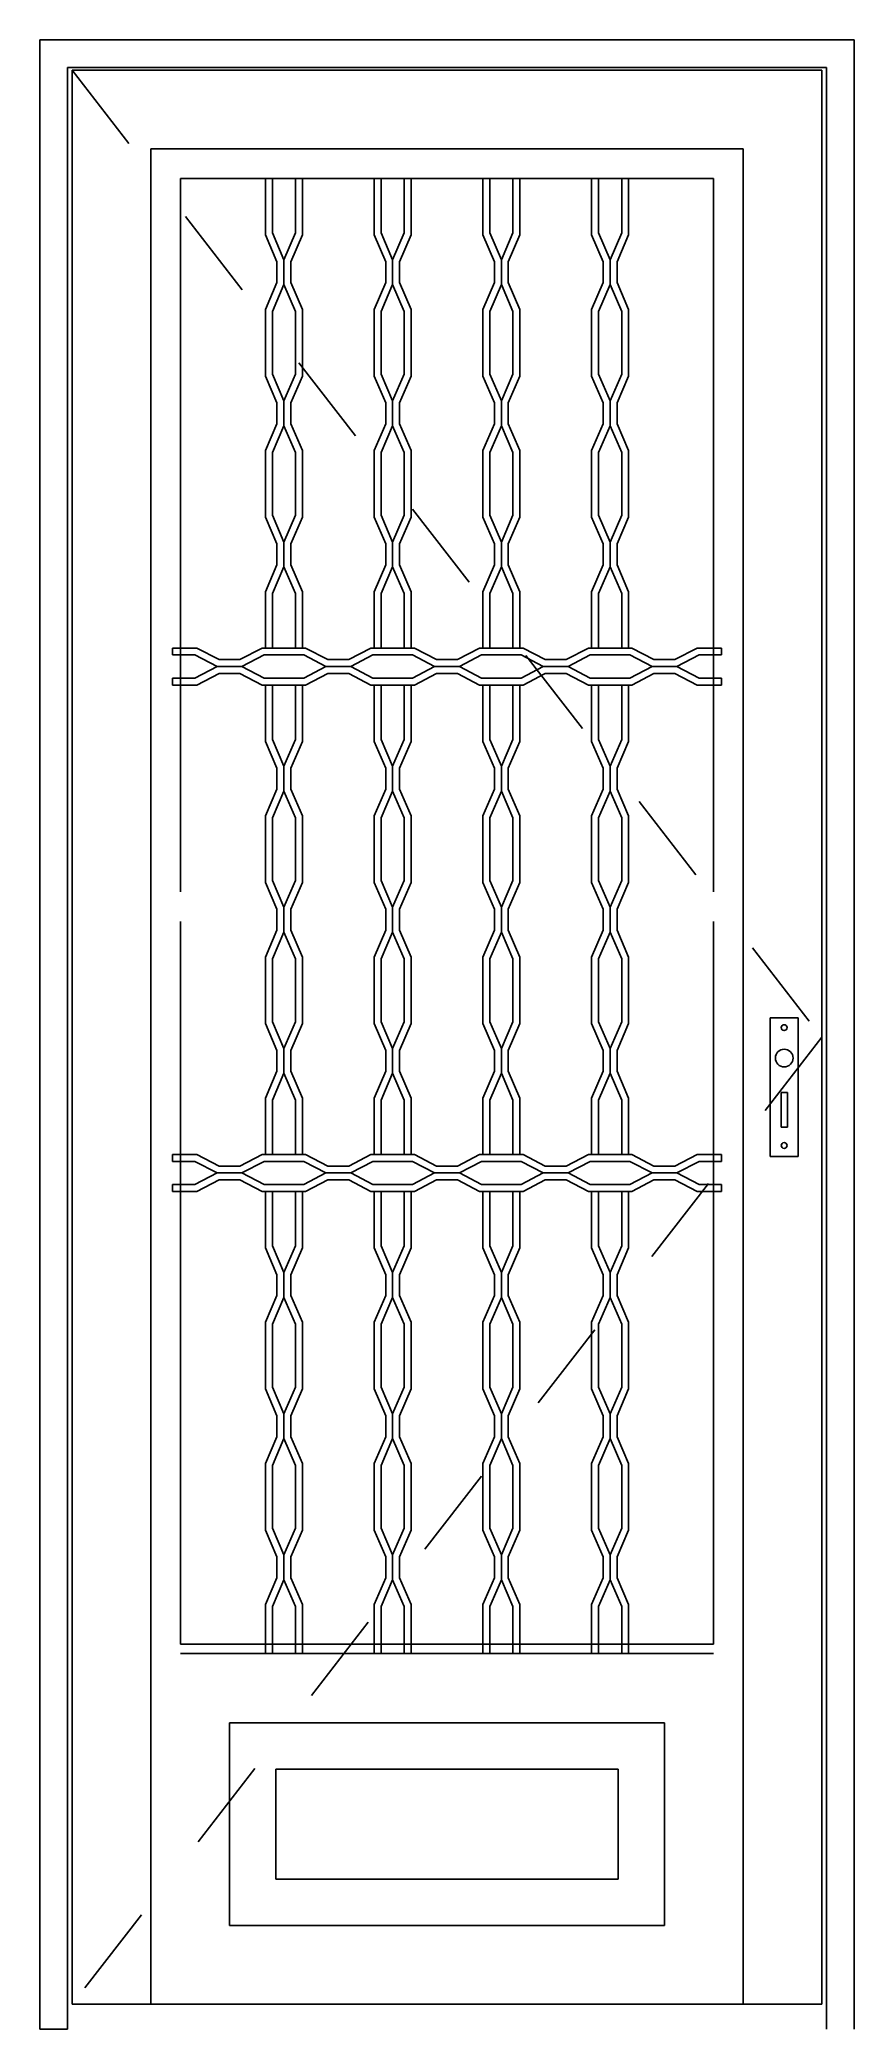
# Model space of a CAD drawing. Header units: millimetres. Extents: x 9.76 to 10.64, y 1324.99 to 1327.14.
import ezdxf

# ---------------------------------------------------------------- set-up
doc = ezdxf.new("R2010")
doc.units = ezdxf.units.MM
doc.header["$LTSCALE"] = 0.5
doc.linetypes.add('HIDDEN2', pattern=[0.1875, 0.125, -0.0625])
doc.layers.add('Gravia_Portas', color=1, linetype='Continuous')
doc.layers.add('Gravia_Portas_hidden2', color=1, linetype='HIDDEN2')

msp = doc.modelspace()

# ---------------------------------------------------------------- linework, layer by layer
at = {"layer": 'Gravia_Portas', "color": 2}
for p, q in [((9.7581, 1327.136), (10.6381, 1327.136)), ((9.7581, 1327.136), (9.7581, 1324.986)), ((10.6381, 1327.136), (10.6381, 1324.986))]:
    msp.add_line(p, q, dxfattribs=at)
at = {"layer": 'Gravia_Portas'}
for p, q in [((9.7881, 1327.106), (10.6081, 1327.106)), ((9.7881, 1327.106), (9.7881, 1324.986)), ((9.7931, 1327.103), (10.6031, 1327.103)), ((9.7931, 1327.103), (9.7931, 1325.013)), ((10.6031, 1327.103), (10.6031, 1325.013)), ((10.6081, 1327.106), (10.6081, 1324.986)), ((9.8781, 1327.018), (10.5181, 1327.018)), ((9.8781, 1327.018), (10.5181, 1327.018)), ((9.8781, 1327.018), (9.8781, 1325.098)), ((9.8781, 1327.018), (9.8781, 1325.013)), ((10.5181, 1327.018), (10.5181, 1325.098)), ((10.5181, 1327.018), (10.5181, 1325.013)), ((9.9101, 1326.986), (10.4861, 1326.986)), ((9.9101, 1326.986), (10.4861, 1326.986)), ((9.9101, 1326.986), (9.9101, 1326.215)), ((10.0019, 1326.925), (10.0019, 1326.986)), ((10.3944, 1326.986), (10.0019, 1326.986)), ((10.0094, 1326.9272), (10.0094, 1326.986)), ((10.0344, 1326.9272), (10.0344, 1326.986)), ((10.0419, 1326.925), (10.0419, 1326.986)), ((10.1194, 1326.925), (10.1194, 1326.986)), ((10.1269, 1326.9272), (10.1269, 1326.986)), ((10.1519, 1326.9272), (10.1519, 1326.986)), ((10.1594, 1326.925), (10.1594, 1326.986)), ((10.2369, 1326.925), (10.2369, 1326.986)), ((10.2444, 1326.9272), (10.2444, 1326.986)), ((10.2694, 1326.9272), (10.2694, 1326.986)), ((10.2769, 1326.925), (10.2769, 1326.986)), ((10.3544, 1326.925), (10.3544, 1326.986)), ((10.3619, 1326.9272), (10.3619, 1326.986)), ((10.3869, 1326.9272), (10.3869, 1326.986)), ((10.3944, 1326.925), (10.3944, 1326.986)), ((10.4861, 1326.986), (10.4861, 1326.215)), ((10.0019, 1326.925), (10.0144, 1326.8961)), ((10.0094, 1326.9272), (10.0219, 1326.8982)), ((10.0219, 1326.8982), (10.0344, 1326.9272)), ((10.0294, 1326.8961), (10.0419, 1326.925)), ((10.1194, 1326.925), (10.1319, 1326.8961)), ((10.1269, 1326.9272), (10.1394, 1326.8982)), ((10.1394, 1326.8982), (10.1519, 1326.9272)), ((10.1469, 1326.8961), (10.1594, 1326.925)), ((10.2369, 1326.925), (10.2494, 1326.8961)), ((10.2444, 1326.9272), (10.2569, 1326.8982)), ((10.2569, 1326.8982), (10.2694, 1326.9272)), ((10.2644, 1326.8961), (10.2769, 1326.925)), ((10.3544, 1326.925), (10.3669, 1326.8961)), ((10.3619, 1326.9272), (10.3744, 1326.8982)), ((10.3744, 1326.8982), (10.3869, 1326.9272)), ((10.3819, 1326.8961), (10.3944, 1326.925)), ((10.0144, 1326.8961), (10.0144, 1326.8735)), ((10.0219, 1326.8982), (10.0219, 1326.8714)), ((10.0294, 1326.8961), (10.0294, 1326.8735)), ((10.1319, 1326.8961), (10.1319, 1326.8735)), ((10.1394, 1326.8982), (10.1394, 1326.8714)), ((10.1469, 1326.8961), (10.1469, 1326.8735)), ((10.2494, 1326.8961), (10.2494, 1326.8735)), ((10.2569, 1326.8982), (10.2569, 1326.8714)), ((10.2644, 1326.8961), (10.2644, 1326.8735)), ((10.3669, 1326.8961), (10.3669, 1326.8735)), ((10.3744, 1326.8982), (10.3744, 1326.8714)), ((10.3819, 1326.8961), (10.3819, 1326.8735)), ((10.0019, 1326.8445), (10.0144, 1326.8735)), ((10.0419, 1326.8445), (10.0294, 1326.8735)), ((10.1194, 1326.8445), (10.1319, 1326.8735)), ((10.1594, 1326.8445), (10.1469, 1326.8735)), ((10.2369, 1326.8445), (10.2494, 1326.8735)), ((10.2769, 1326.8445), (10.2644, 1326.8735)), ((10.3544, 1326.8445), (10.3669, 1326.8735)), ((10.3944, 1326.8445), (10.3819, 1326.8735)), ((10.0094, 1326.8424), (10.0219, 1326.8714)), ((10.0344, 1326.8424), (10.0219, 1326.8714)), ((10.1269, 1326.8424), (10.1394, 1326.8714)), ((10.1519, 1326.8424), (10.1394, 1326.8714)), ((10.2444, 1326.8424), (10.2569, 1326.8714)), ((10.2694, 1326.8424), (10.2569, 1326.8714)), ((10.3619, 1326.8424), (10.3744, 1326.8714)), ((10.3869, 1326.8424), (10.3744, 1326.8714)), ((10.0019, 1326.7725), (10.0019, 1326.8445)), ((10.0094, 1326.7747), (10.0094, 1326.8424)), ((10.0344, 1326.7747), (10.0344, 1326.8424)), ((10.0419, 1326.7725), (10.0419, 1326.8445)), ((10.1194, 1326.7725), (10.1194, 1326.8445)), ((10.1269, 1326.7747), (10.1269, 1326.8424)), ((10.1519, 1326.7747), (10.1519, 1326.8424)), ((10.1594, 1326.7725), (10.1594, 1326.8445)), ((10.2369, 1326.7725), (10.2369, 1326.8445)), ((10.2444, 1326.7747), (10.2444, 1326.8424)), ((10.2694, 1326.7747), (10.2694, 1326.8424)), ((10.2769, 1326.7725), (10.2769, 1326.8445)), ((10.3544, 1326.7725), (10.3544, 1326.8445)), ((10.3619, 1326.7747), (10.3619, 1326.8424)), ((10.3869, 1326.7747), (10.3869, 1326.8424)), ((10.3944, 1326.7725), (10.3944, 1326.8445)), ((10.0019, 1326.7725), (10.0144, 1326.7436)), ((10.0094, 1326.7747), (10.0219, 1326.7457)), ((10.0219, 1326.7457), (10.0344, 1326.7747)), ((10.0294, 1326.7436), (10.0419, 1326.7725)), ((10.1194, 1326.7725), (10.1319, 1326.7436)), ((10.1269, 1326.7747), (10.1394, 1326.7457)), ((10.1394, 1326.7457), (10.1519, 1326.7747)), ((10.1469, 1326.7436), (10.1594, 1326.7725)), ((10.2369, 1326.7725), (10.2494, 1326.7436)), ((10.2444, 1326.7747), (10.2569, 1326.7457)), ((10.2569, 1326.7457), (10.2694, 1326.7747)), ((10.2644, 1326.7436), (10.2769, 1326.7725)), ((10.3544, 1326.7725), (10.3669, 1326.7436)), ((10.3619, 1326.7747), (10.3744, 1326.7457)), ((10.3744, 1326.7457), (10.3869, 1326.7747)), ((10.3819, 1326.7436), (10.3944, 1326.7725)), ((10.0144, 1326.7436), (10.0144, 1326.721)), ((10.0219, 1326.7457), (10.0219, 1326.7189)), ((10.0294, 1326.7436), (10.0294, 1326.721)), ((10.1319, 1326.7436), (10.1319, 1326.721)), ((10.1394, 1326.7457), (10.1394, 1326.7189)), ((10.1469, 1326.7436), (10.1469, 1326.721)), ((10.2494, 1326.7436), (10.2494, 1326.721)), ((10.2569, 1326.7457), (10.2569, 1326.7189)), ((10.2644, 1326.7436), (10.2644, 1326.721)), ((10.3669, 1326.7436), (10.3669, 1326.721)), ((10.3744, 1326.7457), (10.3744, 1326.7189)), ((10.3819, 1326.7436), (10.3819, 1326.721)), ((10.0019, 1326.692), (10.0144, 1326.721)), ((10.0094, 1326.6899), (10.0219, 1326.7189)), ((10.0344, 1326.6899), (10.0219, 1326.7189)), ((10.0419, 1326.692), (10.0294, 1326.721)), ((10.1194, 1326.692), (10.1319, 1326.721)), ((10.1269, 1326.6899), (10.1394, 1326.7189)), ((10.1519, 1326.6899), (10.1394, 1326.7189)), ((10.1594, 1326.692), (10.1469, 1326.721)), ((10.2369, 1326.692), (10.2494, 1326.721)), ((10.2444, 1326.6899), (10.2569, 1326.7189)), ((10.2694, 1326.6899), (10.2569, 1326.7189)), ((10.2769, 1326.692), (10.2644, 1326.721)), ((10.3544, 1326.692), (10.3669, 1326.721)), ((10.3619, 1326.6899), (10.3744, 1326.7189)), ((10.3869, 1326.6899), (10.3744, 1326.7189)), ((10.3944, 1326.692), (10.3819, 1326.721)), ((10.0019, 1326.62), (10.0019, 1326.692)), ((10.0094, 1326.6222), (10.0094, 1326.6899)), ((10.0344, 1326.6222), (10.0344, 1326.6899)), ((10.0419, 1326.62), (10.0419, 1326.692)), ((10.1194, 1326.62), (10.1194, 1326.692)), ((10.1269, 1326.6222), (10.1269, 1326.6899)), ((10.1519, 1326.6222), (10.1519, 1326.6899)), ((10.1594, 1326.62), (10.1594, 1326.692)), ((10.2369, 1326.62), (10.2369, 1326.692)), ((10.2444, 1326.6222), (10.2444, 1326.6899)), ((10.2694, 1326.6222), (10.2694, 1326.6899)), ((10.2769, 1326.62), (10.2769, 1326.692)), ((10.3544, 1326.62), (10.3544, 1326.692)), ((10.3619, 1326.6222), (10.3619, 1326.6899)), ((10.3869, 1326.6222), (10.3869, 1326.6899)), ((10.3944, 1326.62), (10.3944, 1326.692)), ((10.0019, 1326.62), (10.0144, 1326.5911)), ((10.0094, 1326.6222), (10.0219, 1326.5932)), ((10.0219, 1326.5932), (10.0344, 1326.6222)), ((10.0294, 1326.5911), (10.0419, 1326.62)), ((10.1194, 1326.62), (10.1319, 1326.5911)), ((10.1269, 1326.6222), (10.1394, 1326.5932)), ((10.1394, 1326.5932), (10.1519, 1326.6222)), ((10.1469, 1326.5911), (10.1594, 1326.62)), ((10.2369, 1326.62), (10.2494, 1326.5911)), ((10.2444, 1326.6222), (10.2569, 1326.5932)), ((10.2569, 1326.5932), (10.2694, 1326.6222)), ((10.2644, 1326.5911), (10.2769, 1326.62)), ((10.3544, 1326.62), (10.3669, 1326.5911)), ((10.3619, 1326.6222), (10.3744, 1326.5932)), ((10.3744, 1326.5932), (10.3869, 1326.6222)), ((10.3819, 1326.5911), (10.3944, 1326.62)), ((10.0219, 1326.5664), (10.0219, 1326.5932)), ((10.1394, 1326.5664), (10.1394, 1326.5932)), ((10.2569, 1326.5664), (10.2569, 1326.5932)), ((10.3744, 1326.5664), (10.3744, 1326.5932)), ((10.0144, 1326.5685), (10.0144, 1326.5911)), ((10.0294, 1326.5685), (10.0294, 1326.5911)), ((10.1319, 1326.5685), (10.1319, 1326.5911)), ((10.1469, 1326.5685), (10.1469, 1326.5911)), ((10.2494, 1326.5685), (10.2494, 1326.5911)), ((10.2644, 1326.5685), (10.2644, 1326.5911)), ((10.3669, 1326.5685), (10.3669, 1326.5911)), ((10.3819, 1326.5685), (10.3819, 1326.5911)), ((10.0019, 1326.5395), (10.0144, 1326.5685)), ((10.0094, 1326.5374), (10.0219, 1326.5664)), ((10.0344, 1326.5374), (10.0219, 1326.5664)), ((10.0419, 1326.5395), (10.0294, 1326.5685)), ((10.1194, 1326.5395), (10.1319, 1326.5685)), ((10.1269, 1326.5374), (10.1394, 1326.5664)), ((10.1519, 1326.5374), (10.1394, 1326.5664)), ((10.1594, 1326.5395), (10.1469, 1326.5685)), ((10.2369, 1326.5395), (10.2494, 1326.5685)), ((10.2444, 1326.5374), (10.2569, 1326.5664)), ((10.2694, 1326.5374), (10.2569, 1326.5664)), ((10.2769, 1326.5395), (10.2644, 1326.5685)), ((10.3544, 1326.5395), (10.3669, 1326.5685)), ((10.3619, 1326.5374), (10.3744, 1326.5664)), ((10.3869, 1326.5374), (10.3744, 1326.5664)), ((10.3944, 1326.5395), (10.3819, 1326.5685)), ((10.0019, 1326.5395), (10.0019, 1326.4786)), ((10.0094, 1326.5374), (10.0094, 1326.4786)), ((10.0344, 1326.5374), (10.0344, 1326.4786)), ((10.0419, 1326.5395), (10.0419, 1326.4786)), ((10.1194, 1326.5395), (10.1194, 1326.4786)), ((10.1269, 1326.5374), (10.1269, 1326.4786)), ((10.1519, 1326.5374), (10.1519, 1326.4786)), ((10.1594, 1326.5395), (10.1594, 1326.4786)), ((10.2369, 1326.5395), (10.2369, 1326.4786)), ((10.2444, 1326.5374), (10.2444, 1326.4786)), ((10.2694, 1326.5374), (10.2694, 1326.4786)), ((10.2769, 1326.5395), (10.2769, 1326.4786)), ((10.3544, 1326.5395), (10.3544, 1326.4786)), ((10.3619, 1326.5374), (10.3619, 1326.4786)), ((10.3869, 1326.5374), (10.3869, 1326.4786)), ((10.3944, 1326.5395), (10.3944, 1326.4786)), ((9.9016, 1326.4711), (9.9016, 1326.4786)), ((9.9279, 1326.4786), (9.9016, 1326.4786)), ((9.9258, 1326.4711), (9.9016, 1326.4711)), ((9.9497, 1326.4586), (9.9258, 1326.4711)), ((9.9518, 1326.4661), (9.9279, 1326.4786)), ((9.9518, 1326.4661), (9.9744, 1326.4661)), ((9.9984, 1326.4786), (9.9744, 1326.4661)), ((10.0005, 1326.4711), (9.9766, 1326.4586)), ((10.0454, 1326.4786), (9.9984, 1326.4786)), ((10.0433, 1326.4711), (10.0005, 1326.4711)), ((10.0444, 1326.4786), (10.0044, 1326.4786)), ((10.0672, 1326.4586), (10.0433, 1326.4711)), ((10.0693, 1326.4661), (10.0454, 1326.4786)), ((10.0693, 1326.4661), (10.0919, 1326.4661)), ((10.1159, 1326.4786), (10.0919, 1326.4661)), ((10.118, 1326.4711), (10.0941, 1326.4586)), ((10.1629, 1326.4786), (10.1159, 1326.4786)), ((10.1608, 1326.4711), (10.118, 1326.4711)), ((10.1847, 1326.4586), (10.1608, 1326.4711)), ((10.1868, 1326.4661), (10.1629, 1326.4786)), ((10.2094, 1326.4661), (10.1868, 1326.4661)), ((10.2334, 1326.4786), (10.2094, 1326.4661)), ((10.2355, 1326.4711), (10.2116, 1326.4586)), ((10.2804, 1326.4786), (10.2334, 1326.4786)), ((10.2783, 1326.4711), (10.2355, 1326.4711)), ((10.3022, 1326.4586), (10.2783, 1326.4711)), ((10.3043, 1326.4661), (10.2804, 1326.4786)), ((10.3269, 1326.4661), (10.3043, 1326.4661)), ((10.3509, 1326.4786), (10.3269, 1326.4661)), ((10.353, 1326.4711), (10.3291, 1326.4586)), ((10.3979, 1326.4786), (10.3509, 1326.4786)), ((10.3958, 1326.4711), (10.353, 1326.4711)), ((10.4197, 1326.4586), (10.3958, 1326.4711)), ((10.4218, 1326.4661), (10.3979, 1326.4786)), ((10.4444, 1326.4661), (10.4218, 1326.4661)), ((10.4444, 1326.4661), (10.4684, 1326.4786)), ((10.4466, 1326.4586), (10.4705, 1326.4711)), ((10.4684, 1326.4786), (10.4946, 1326.4786)), ((10.4705, 1326.4711), (10.4946, 1326.4711)), ((10.4946, 1326.4711), (10.4946, 1326.4786)), ((9.9016, 1326.4386), (9.9016, 1326.4461)), ((9.9258, 1326.4461), (9.9016, 1326.4461)), ((9.9258, 1326.4461), (9.9497, 1326.4586)), ((9.9279, 1326.4386), (9.9518, 1326.4511)), ((9.9497, 1326.4586), (9.9766, 1326.4586)), ((9.9518, 1326.4511), (9.9744, 1326.4511)), ((9.9984, 1326.4386), (9.9744, 1326.4511)), ((10.0005, 1326.4461), (9.9766, 1326.4586)), ((10.0433, 1326.4461), (10.0005, 1326.4461)), ((10.0433, 1326.4461), (10.0672, 1326.4586)), ((10.0454, 1326.4386), (10.0693, 1326.4511)), ((10.0672, 1326.4586), (10.0941, 1326.4586)), ((10.0693, 1326.4511), (10.0919, 1326.4511)), ((10.1159, 1326.4386), (10.0919, 1326.4511)), ((10.118, 1326.4461), (10.0941, 1326.4586)), ((10.1608, 1326.4461), (10.118, 1326.4461)), ((10.1608, 1326.4461), (10.1847, 1326.4586)), ((10.1629, 1326.4386), (10.1868, 1326.4511)), ((10.2116, 1326.4586), (10.1847, 1326.4586)), ((10.2094, 1326.4511), (10.1868, 1326.4511)), ((10.2334, 1326.4386), (10.2094, 1326.4511)), ((10.2355, 1326.4461), (10.2116, 1326.4586)), ((10.2783, 1326.4461), (10.2355, 1326.4461)), ((10.2783, 1326.4461), (10.3022, 1326.4586)), ((10.2804, 1326.4386), (10.3043, 1326.4511)), ((10.3291, 1326.4586), (10.3022, 1326.4586)), ((10.3269, 1326.4511), (10.3043, 1326.4511)), ((10.3509, 1326.4386), (10.3269, 1326.4511)), ((10.353, 1326.4461), (10.3291, 1326.4586)), ((10.3958, 1326.4461), (10.353, 1326.4461)), ((10.3958, 1326.4461), (10.4197, 1326.4586)), ((10.3979, 1326.4386), (10.4218, 1326.4511)), ((10.4466, 1326.4586), (10.4197, 1326.4586)), ((10.4444, 1326.4511), (10.4218, 1326.4511)), ((10.4684, 1326.4386), (10.4444, 1326.4511)), ((10.4705, 1326.4461), (10.4466, 1326.4586)), ((10.4705, 1326.4461), (10.4946, 1326.4461)), ((10.4946, 1326.4386), (10.4946, 1326.4461)), ((9.9279, 1326.4386), (9.9016, 1326.4386)), ((10.0454, 1326.4386), (9.9984, 1326.4386)), ((10.0019, 1326.3777), (10.0019, 1326.4386)), ((10.0094, 1326.3798), (10.0094, 1326.4386)), ((10.0344, 1326.3798), (10.0344, 1326.4386)), ((10.0419, 1326.3777), (10.0419, 1326.4386)), ((10.1629, 1326.4386), (10.1159, 1326.4386)), ((10.1194, 1326.3777), (10.1194, 1326.4386)), ((10.1269, 1326.3798), (10.1269, 1326.4386)), ((10.1519, 1326.3798), (10.1519, 1326.4386)), ((10.1594, 1326.3777), (10.1594, 1326.4386)), ((10.2804, 1326.4386), (10.2334, 1326.4386)), ((10.2369, 1326.3777), (10.2369, 1326.4386)), ((10.2444, 1326.3798), (10.2444, 1326.4386)), ((10.2694, 1326.3798), (10.2694, 1326.4386)), ((10.2769, 1326.3777), (10.2769, 1326.4386)), ((10.3979, 1326.4386), (10.3509, 1326.4386)), ((10.3544, 1326.3777), (10.3544, 1326.4386)), ((10.3619, 1326.3798), (10.3619, 1326.4386)), ((10.3869, 1326.3798), (10.3869, 1326.4386)), ((10.3944, 1326.3777), (10.3944, 1326.4386)), ((10.4684, 1326.4386), (10.4946, 1326.4386)), ((10.0094, 1326.3798), (10.0219, 1326.3509)), ((10.0219, 1326.3509), (10.0344, 1326.3798)), ((10.1269, 1326.3798), (10.1394, 1326.3509)), ((10.1394, 1326.3509), (10.1519, 1326.3798)), ((10.2444, 1326.3798), (10.2569, 1326.3509)), ((10.2569, 1326.3509), (10.2694, 1326.3798)), ((10.3619, 1326.3798), (10.3744, 1326.3509)), ((10.3744, 1326.3509), (10.3869, 1326.3798)), ((10.0019, 1326.3777), (10.0144, 1326.3488)), ((10.0294, 1326.3488), (10.0419, 1326.3777)), ((10.1194, 1326.3777), (10.1319, 1326.3488)), ((10.1469, 1326.3488), (10.1594, 1326.3777)), ((10.2369, 1326.3777), (10.2494, 1326.3488)), ((10.2644, 1326.3488), (10.2769, 1326.3777)), ((10.3544, 1326.3777), (10.3669, 1326.3488)), ((10.3819, 1326.3488), (10.3944, 1326.3777)), ((10.0144, 1326.3488), (10.0144, 1326.3262)), ((10.0219, 1326.3509), (10.0219, 1326.324)), ((10.0294, 1326.3488), (10.0294, 1326.3262)), ((10.1319, 1326.3488), (10.1319, 1326.3262)), ((10.1394, 1326.3509), (10.1394, 1326.324)), ((10.1469, 1326.3488), (10.1469, 1326.3262)), ((10.2494, 1326.3488), (10.2494, 1326.3262)), ((10.2569, 1326.3509), (10.2569, 1326.324)), ((10.2644, 1326.3488), (10.2644, 1326.3262)), ((10.3669, 1326.3488), (10.3669, 1326.3262)), ((10.3744, 1326.3509), (10.3744, 1326.324)), ((10.3819, 1326.3488), (10.3819, 1326.3262)), ((10.0019, 1326.2972), (10.0144, 1326.3262)), ((10.0094, 1326.2951), (10.0219, 1326.324)), ((10.0344, 1326.2951), (10.0219, 1326.324)), ((10.0419, 1326.2972), (10.0294, 1326.3262)), ((10.1194, 1326.2972), (10.1319, 1326.3262)), ((10.1269, 1326.2951), (10.1394, 1326.324)), ((10.1519, 1326.2951), (10.1394, 1326.324)), ((10.1594, 1326.2972), (10.1469, 1326.3262)), ((10.2369, 1326.2972), (10.2494, 1326.3262)), ((10.2444, 1326.2951), (10.2569, 1326.324)), ((10.2694, 1326.2951), (10.2569, 1326.324)), ((10.2769, 1326.2972), (10.2644, 1326.3262)), ((10.3544, 1326.2972), (10.3669, 1326.3262)), ((10.3619, 1326.2951), (10.3744, 1326.324)), ((10.3869, 1326.2951), (10.3744, 1326.324)), ((10.3944, 1326.2972), (10.3819, 1326.3262)), ((10.0019, 1326.2252), (10.0019, 1326.2972)), ((10.0094, 1326.2273), (10.0094, 1326.2951)), ((10.0344, 1326.2273), (10.0344, 1326.2951)), ((10.0419, 1326.2252), (10.0419, 1326.2972)), ((10.1194, 1326.2252), (10.1194, 1326.2972)), ((10.1269, 1326.2273), (10.1269, 1326.2951)), ((10.1519, 1326.2273), (10.1519, 1326.2951)), ((10.1594, 1326.2252), (10.1594, 1326.2972)), ((10.2369, 1326.2252), (10.2369, 1326.2972)), ((10.2444, 1326.2273), (10.2444, 1326.2951)), ((10.2694, 1326.2273), (10.2694, 1326.2951)), ((10.2769, 1326.2252), (10.2769, 1326.2972)), ((10.3544, 1326.2252), (10.3544, 1326.2972)), ((10.3619, 1326.2273), (10.3619, 1326.2951)), ((10.3869, 1326.2273), (10.3869, 1326.2951)), ((10.3944, 1326.2252), (10.3944, 1326.2972)), ((10.0019, 1326.2252), (10.0144, 1326.1963)), ((10.0094, 1326.2273), (10.0219, 1326.1984)), ((10.0219, 1326.1984), (10.0344, 1326.2273)), ((10.0294, 1326.1963), (10.0419, 1326.2252)), ((10.1194, 1326.2252), (10.1319, 1326.1963)), ((10.1269, 1326.2273), (10.1394, 1326.1984)), ((10.1394, 1326.1984), (10.1519, 1326.2273)), ((10.1469, 1326.1963), (10.1594, 1326.2252)), ((10.2369, 1326.2252), (10.2494, 1326.1963)), ((10.2444, 1326.2273), (10.2569, 1326.1984)), ((10.2569, 1326.1984), (10.2694, 1326.2273)), ((10.2644, 1326.1963), (10.2769, 1326.2252)), ((10.3544, 1326.2252), (10.3669, 1326.1963)), ((10.3619, 1326.2273), (10.3744, 1326.1984)), ((10.3744, 1326.1984), (10.3869, 1326.2273)), ((10.3819, 1326.1963), (10.3944, 1326.2252)), ((10.0144, 1326.1963), (10.0144, 1326.1737)), ((10.0219, 1326.1984), (10.0219, 1326.1715)), ((10.0294, 1326.1963), (10.0294, 1326.1737)), ((10.1319, 1326.1963), (10.1319, 1326.1737)), ((10.1394, 1326.1984), (10.1394, 1326.1715)), ((10.1469, 1326.1963), (10.1469, 1326.1737)), ((10.2494, 1326.1963), (10.2494, 1326.1737)), ((10.2569, 1326.1984), (10.2569, 1326.1715)), ((10.2644, 1326.1963), (10.2644, 1326.1737)), ((10.3669, 1326.1963), (10.3669, 1326.1737)), ((10.3744, 1326.1984), (10.3744, 1326.1715)), ((10.3819, 1326.1963), (10.3819, 1326.1737)), ((9.9101, 1326.183), (9.9101, 1325.402)), ((10.0019, 1326.1447), (10.0144, 1326.1737)), ((10.0094, 1326.1426), (10.0219, 1326.1715)), ((10.0344, 1326.1426), (10.0219, 1326.1715)), ((10.0419, 1326.1447), (10.0294, 1326.1737)), ((10.1194, 1326.1447), (10.1319, 1326.1737)), ((10.1269, 1326.1426), (10.1394, 1326.1715)), ((10.1519, 1326.1426), (10.1394, 1326.1715)), ((10.1594, 1326.1447), (10.1469, 1326.1737)), ((10.2369, 1326.1447), (10.2494, 1326.1737)), ((10.2444, 1326.1426), (10.2569, 1326.1715)), ((10.2694, 1326.1426), (10.2569, 1326.1715)), ((10.2769, 1326.1447), (10.2644, 1326.1737)), ((10.3544, 1326.1447), (10.3669, 1326.1737)), ((10.3619, 1326.1426), (10.3744, 1326.1715)), ((10.3869, 1326.1426), (10.3744, 1326.1715)), ((10.3944, 1326.1447), (10.3819, 1326.1737)), ((10.4861, 1326.183), (10.4861, 1325.402)), ((10.0019, 1326.0727), (10.0019, 1326.1447)), ((10.0094, 1326.0748), (10.0094, 1326.1426)), ((10.0344, 1326.0748), (10.0344, 1326.1426)), ((10.0419, 1326.0727), (10.0419, 1326.1447)), ((10.1194, 1326.0727), (10.1194, 1326.1447)), ((10.1269, 1326.0748), (10.1269, 1326.1426)), ((10.1519, 1326.0748), (10.1519, 1326.1426)), ((10.1594, 1326.0727), (10.1594, 1326.1447)), ((10.2369, 1326.0727), (10.2369, 1326.1447)), ((10.2444, 1326.0748), (10.2444, 1326.1426)), ((10.2694, 1326.0748), (10.2694, 1326.1426)), ((10.2769, 1326.0727), (10.2769, 1326.1447)), ((10.3544, 1326.0727), (10.3544, 1326.1447)), ((10.3619, 1326.0748), (10.3619, 1326.1426)), ((10.3869, 1326.0748), (10.3869, 1326.1426)), ((10.3944, 1326.0727), (10.3944, 1326.1447)), ((10.5475, 1326.079), (10.5775, 1326.079)), ((10.5475, 1325.929), (10.5475, 1326.079)), ((10.5775, 1326.079), (10.5775, 1325.929)), ((10.0019, 1326.0727), (10.0144, 1326.0438)), ((10.0094, 1326.0748), (10.0219, 1326.0459)), ((10.0219, 1326.0459), (10.0344, 1326.0748)), ((10.0294, 1326.0438), (10.0419, 1326.0727)), ((10.1194, 1326.0727), (10.1319, 1326.0438)), ((10.1269, 1326.0748), (10.1394, 1326.0459)), ((10.1394, 1326.0459), (10.1519, 1326.0748)), ((10.1469, 1326.0438), (10.1594, 1326.0727)), ((10.2369, 1326.0727), (10.2494, 1326.0438)), ((10.2444, 1326.0748), (10.2569, 1326.0459)), ((10.2569, 1326.0459), (10.2694, 1326.0748)), ((10.2644, 1326.0438), (10.2769, 1326.0727)), ((10.3544, 1326.0727), (10.3669, 1326.0438)), ((10.3619, 1326.0748), (10.3744, 1326.0459)), ((10.3744, 1326.0459), (10.3869, 1326.0748)), ((10.3819, 1326.0438), (10.3944, 1326.0727)), ((10.0144, 1326.0212), (10.0144, 1326.0438)), ((10.0219, 1326.019), (10.0219, 1326.0459)), ((10.0294, 1326.0212), (10.0294, 1326.0438)), ((10.1319, 1326.0212), (10.1319, 1326.0438)), ((10.1394, 1326.019), (10.1394, 1326.0459)), ((10.1469, 1326.0212), (10.1469, 1326.0438)), ((10.2494, 1326.0212), (10.2494, 1326.0438)), ((10.2569, 1326.019), (10.2569, 1326.0459)), ((10.2644, 1326.0212), (10.2644, 1326.0438)), ((10.3669, 1326.0212), (10.3669, 1326.0438)), ((10.3744, 1326.019), (10.3744, 1326.0459)), ((10.3819, 1326.0212), (10.3819, 1326.0438)), ((10.0019, 1325.9922), (10.0144, 1326.0212)), ((10.0094, 1325.9901), (10.0219, 1326.019)), ((10.0344, 1325.9901), (10.0219, 1326.019)), ((10.0419, 1325.9922), (10.0294, 1326.0212)), ((10.1194, 1325.9922), (10.1319, 1326.0212)), ((10.1269, 1325.9901), (10.1394, 1326.019)), ((10.1519, 1325.9901), (10.1394, 1326.019)), ((10.1594, 1325.9922), (10.1469, 1326.0212)), ((10.2369, 1325.9922), (10.2494, 1326.0212)), ((10.2444, 1325.9901), (10.2569, 1326.019)), ((10.2694, 1325.9901), (10.2569, 1326.019)), ((10.2769, 1325.9922), (10.2644, 1326.0212)), ((10.3544, 1325.9922), (10.3669, 1326.0212)), ((10.3619, 1325.9901), (10.3744, 1326.019)), ((10.3869, 1325.9901), (10.3744, 1326.019)), ((10.3944, 1325.9922), (10.3819, 1326.0212)), ((10.0019, 1325.9922), (10.0019, 1325.9313)), ((10.0419, 1325.9922), (10.0419, 1325.9313)), ((10.1194, 1325.9922), (10.1194, 1325.9313)), ((10.1594, 1325.9922), (10.1594, 1325.9313)), ((10.2369, 1325.9922), (10.2369, 1325.9313)), ((10.2769, 1325.9922), (10.2769, 1325.9313)), ((10.3544, 1325.9922), (10.3544, 1325.9313)), ((10.3944, 1325.9922), (10.3944, 1325.9313)), ((10.5591, 1325.9983), (10.5659, 1325.9983)), ((10.5591, 1325.9608), (10.5591, 1325.9983)), ((10.5659, 1325.9983), (10.5659, 1325.9608)), ((10.0094, 1325.9901), (10.0094, 1325.9313)), ((10.0344, 1325.9901), (10.0344, 1325.9313)), ((10.1269, 1325.9901), (10.1269, 1325.9313)), ((10.1519, 1325.9901), (10.1519, 1325.9313)), ((10.2444, 1325.9901), (10.2444, 1325.9313)), ((10.2694, 1325.9901), (10.2694, 1325.9313)), ((10.3619, 1325.9901), (10.3619, 1325.9313)), ((10.3869, 1325.9901), (10.3869, 1325.9313)), ((10.5659, 1325.9608), (10.5591, 1325.9608)), ((9.9016, 1325.9238), (9.9016, 1325.9313)), ((9.9279, 1325.9313), (9.9016, 1325.9313)), ((9.9518, 1325.9188), (9.9279, 1325.9313)), ((9.9984, 1325.9313), (9.9744, 1325.9188)), ((10.0454, 1325.9313), (9.9984, 1325.9313)), ((10.0444, 1325.9313), (10.0044, 1325.9313)), ((10.0693, 1325.9188), (10.0454, 1325.9313)), ((10.1159, 1325.9313), (10.0919, 1325.9188)), ((10.1629, 1325.9313), (10.1159, 1325.9313)), ((10.1868, 1325.9188), (10.1629, 1325.9313)), ((10.2334, 1325.9313), (10.2094, 1325.9188)), ((10.2804, 1325.9313), (10.2334, 1325.9313)), ((10.3043, 1325.9188), (10.2804, 1325.9313)), ((10.3509, 1325.9313), (10.3269, 1325.9188)), ((10.3979, 1325.9313), (10.3509, 1325.9313)), ((10.4218, 1325.9188), (10.3979, 1325.9313)), ((10.4444, 1325.9188), (10.4684, 1325.9313)), ((10.4684, 1325.9313), (10.4946, 1325.9313)), ((10.4946, 1325.9238), (10.4946, 1325.9313)), ((10.5775, 1325.929), (10.5475, 1325.929)), ((9.9258, 1325.9238), (9.9016, 1325.9238)), ((9.9497, 1325.9113), (9.9258, 1325.9238)), ((9.9258, 1325.8988), (9.9497, 1325.9113)), ((9.9497, 1325.9113), (9.9766, 1325.9113)), ((9.9518, 1325.9188), (9.9744, 1325.9188)), ((10.0005, 1325.9238), (9.9766, 1325.9113)), ((10.0005, 1325.8988), (9.9766, 1325.9113)), ((10.0433, 1325.9238), (10.0005, 1325.9238)), ((10.0672, 1325.9113), (10.0433, 1325.9238)), ((10.0433, 1325.8988), (10.0672, 1325.9113)), ((10.0672, 1325.9113), (10.0941, 1325.9113)), ((10.0693, 1325.9188), (10.0919, 1325.9188)), ((10.118, 1325.9238), (10.0941, 1325.9113)), ((10.118, 1325.8988), (10.0941, 1325.9113)), ((10.1608, 1325.9238), (10.118, 1325.9238)), ((10.1847, 1325.9113), (10.1608, 1325.9238)), ((10.1608, 1325.8988), (10.1847, 1325.9113)), ((10.2116, 1325.9113), (10.1847, 1325.9113)), ((10.2094, 1325.9188), (10.1868, 1325.9188)), ((10.2355, 1325.9238), (10.2116, 1325.9113)), ((10.2355, 1325.8988), (10.2116, 1325.9113)), ((10.2783, 1325.9238), (10.2355, 1325.9238)), ((10.3022, 1325.9113), (10.2783, 1325.9238)), ((10.2783, 1325.8988), (10.3022, 1325.9113)), ((10.3291, 1325.9113), (10.3022, 1325.9113)), ((10.3269, 1325.9188), (10.3043, 1325.9188)), ((10.353, 1325.9238), (10.3291, 1325.9113)), ((10.353, 1325.8988), (10.3291, 1325.9113)), ((10.3958, 1325.9238), (10.353, 1325.9238)), ((10.4197, 1325.9113), (10.3958, 1325.9238)), ((10.3958, 1325.8988), (10.4197, 1325.9113)), ((10.4466, 1325.9113), (10.4197, 1325.9113)), ((10.4444, 1325.9188), (10.4218, 1325.9188)), ((10.4466, 1325.9113), (10.4705, 1325.9238)), ((10.4705, 1325.8988), (10.4466, 1325.9113)), ((10.4705, 1325.9238), (10.4946, 1325.9238)), ((9.9016, 1325.8913), (9.9016, 1325.8988)), ((9.9258, 1325.8988), (9.9016, 1325.8988)), ((9.9279, 1325.8913), (9.9016, 1325.8913)), ((9.9279, 1325.8913), (9.9518, 1325.9038)), ((9.9518, 1325.9038), (9.9744, 1325.9038)), ((9.9984, 1325.8913), (9.9744, 1325.9038)), ((10.0454, 1325.8913), (9.9984, 1325.8913)), ((10.0433, 1325.8988), (10.0005, 1325.8988)), ((10.0019, 1325.8304), (10.0019, 1325.8913)), ((10.0094, 1325.8325), (10.0094, 1325.8913)), ((10.0344, 1325.8325), (10.0344, 1325.8913)), ((10.0419, 1325.8304), (10.0419, 1325.8913)), ((10.0454, 1325.8913), (10.0693, 1325.9038)), ((10.0693, 1325.9038), (10.0919, 1325.9038)), ((10.1159, 1325.8913), (10.0919, 1325.9038)), ((10.1629, 1325.8913), (10.1159, 1325.8913)), ((10.1608, 1325.8988), (10.118, 1325.8988)), ((10.1194, 1325.8304), (10.1194, 1325.8913)), ((10.1269, 1325.8325), (10.1269, 1325.8913)), ((10.1519, 1325.8325), (10.1519, 1325.8913)), ((10.1594, 1325.8304), (10.1594, 1325.8913)), ((10.1629, 1325.8913), (10.1868, 1325.9038)), ((10.2094, 1325.9038), (10.1868, 1325.9038)), ((10.2334, 1325.8913), (10.2094, 1325.9038)), ((10.2804, 1325.8913), (10.2334, 1325.8913)), ((10.2783, 1325.8988), (10.2355, 1325.8988)), ((10.2369, 1325.8304), (10.2369, 1325.8913)), ((10.2444, 1325.8325), (10.2444, 1325.8913)), ((10.2694, 1325.8325), (10.2694, 1325.8913)), ((10.2769, 1325.8304), (10.2769, 1325.8913)), ((10.2804, 1325.8913), (10.3043, 1325.9038)), ((10.3269, 1325.9038), (10.3043, 1325.9038)), ((10.3509, 1325.8913), (10.3269, 1325.9038)), ((10.3979, 1325.8913), (10.3509, 1325.8913)), ((10.3958, 1325.8988), (10.353, 1325.8988)), ((10.3544, 1325.8304), (10.3544, 1325.8913)), ((10.3619, 1325.8325), (10.3619, 1325.8913)), ((10.3869, 1325.8325), (10.3869, 1325.8913)), ((10.3944, 1325.8304), (10.3944, 1325.8913)), ((10.3979, 1325.8913), (10.4218, 1325.9038)), ((10.4444, 1325.9038), (10.4218, 1325.9038)), ((10.4684, 1325.8913), (10.4444, 1325.9038)), ((10.4684, 1325.8913), (10.4946, 1325.8913)), ((10.4705, 1325.8988), (10.4946, 1325.8988)), ((10.4946, 1325.8913), (10.4946, 1325.8988)), ((10.0019, 1325.8304), (10.0144, 1325.8014)), ((10.0094, 1325.8325), (10.0219, 1325.8036)), ((10.0219, 1325.8036), (10.0344, 1325.8325)), ((10.0294, 1325.8014), (10.0419, 1325.8304)), ((10.1194, 1325.8304), (10.1319, 1325.8014)), ((10.1269, 1325.8325), (10.1394, 1325.8036)), ((10.1394, 1325.8036), (10.1519, 1325.8325)), ((10.1469, 1325.8014), (10.1594, 1325.8304)), ((10.2369, 1325.8304), (10.2494, 1325.8014)), ((10.2444, 1325.8325), (10.2569, 1325.8036)), ((10.2569, 1325.8036), (10.2694, 1325.8325)), ((10.2644, 1325.8014), (10.2769, 1325.8304)), ((10.3544, 1325.8304), (10.3669, 1325.8014)), ((10.3619, 1325.8325), (10.3744, 1325.8036)), ((10.3744, 1325.8036), (10.3869, 1325.8325)), ((10.3819, 1325.8014), (10.3944, 1325.8304)), ((10.0144, 1325.8014), (10.0144, 1325.7788)), ((10.0219, 1325.8036), (10.0219, 1325.7767)), ((10.0294, 1325.8014), (10.0294, 1325.7788)), ((10.1319, 1325.8014), (10.1319, 1325.7788)), ((10.1394, 1325.8036), (10.1394, 1325.7767)), ((10.1469, 1325.8014), (10.1469, 1325.7788)), ((10.2494, 1325.8014), (10.2494, 1325.7788)), ((10.2569, 1325.8036), (10.2569, 1325.7767)), ((10.2644, 1325.8014), (10.2644, 1325.7788)), ((10.3669, 1325.8014), (10.3669, 1325.7788)), ((10.3744, 1325.8036), (10.3744, 1325.7767)), ((10.3819, 1325.8014), (10.3819, 1325.7788)), ((10.0019, 1325.7499), (10.0144, 1325.7788)), ((10.0094, 1325.7478), (10.0219, 1325.7767)), ((10.0344, 1325.7478), (10.0219, 1325.7767)), ((10.0419, 1325.7499), (10.0294, 1325.7788)), ((10.1194, 1325.7499), (10.1319, 1325.7788)), ((10.1269, 1325.7478), (10.1394, 1325.7767)), ((10.1519, 1325.7478), (10.1394, 1325.7767)), ((10.1594, 1325.7499), (10.1469, 1325.7788)), ((10.2369, 1325.7499), (10.2494, 1325.7788)), ((10.2444, 1325.7478), (10.2569, 1325.7767)), ((10.2694, 1325.7478), (10.2569, 1325.7767)), ((10.2769, 1325.7499), (10.2644, 1325.7788)), ((10.3544, 1325.7499), (10.3669, 1325.7788)), ((10.3619, 1325.7478), (10.3744, 1325.7767)), ((10.3869, 1325.7478), (10.3744, 1325.7767)), ((10.3944, 1325.7499), (10.3819, 1325.7788)), ((10.0019, 1325.6779), (10.0019, 1325.7499)), ((10.0094, 1325.68), (10.0094, 1325.7478)), ((10.0344, 1325.68), (10.0344, 1325.7478)), ((10.0419, 1325.6779), (10.0419, 1325.7499)), ((10.1194, 1325.6779), (10.1194, 1325.7499)), ((10.1269, 1325.68), (10.1269, 1325.7478)), ((10.1519, 1325.68), (10.1519, 1325.7478)), ((10.1594, 1325.6779), (10.1594, 1325.7499)), ((10.2369, 1325.6779), (10.2369, 1325.7499)), ((10.2444, 1325.68), (10.2444, 1325.7478)), ((10.2694, 1325.68), (10.2694, 1325.7478)), ((10.2769, 1325.6779), (10.2769, 1325.7499)), ((10.3544, 1325.6779), (10.3544, 1325.7499)), ((10.3619, 1325.68), (10.3619, 1325.7478)), ((10.3869, 1325.68), (10.3869, 1325.7478)), ((10.3944, 1325.6779), (10.3944, 1325.7499)), ((10.0019, 1325.6779), (10.0144, 1325.6489)), ((10.0094, 1325.68), (10.0219, 1325.6511)), ((10.0219, 1325.6511), (10.0344, 1325.68)), ((10.0294, 1325.6489), (10.0419, 1325.6779)), ((10.1194, 1325.6779), (10.1319, 1325.6489)), ((10.1269, 1325.68), (10.1394, 1325.6511)), ((10.1394, 1325.6511), (10.1519, 1325.68)), ((10.1469, 1325.6489), (10.1594, 1325.6779)), ((10.2369, 1325.6779), (10.2494, 1325.6489)), ((10.2444, 1325.68), (10.2569, 1325.6511)), ((10.2569, 1325.6511), (10.2694, 1325.68)), ((10.2644, 1325.6489), (10.2769, 1325.6779)), ((10.3544, 1325.6779), (10.3669, 1325.6489)), ((10.3619, 1325.68), (10.3744, 1325.6511)), ((10.3744, 1325.6511), (10.3869, 1325.68)), ((10.3819, 1325.6489), (10.3944, 1325.6779)), ((10.0144, 1325.6489), (10.0144, 1325.6263)), ((10.0219, 1325.6511), (10.0219, 1325.6242)), ((10.0294, 1325.6489), (10.0294, 1325.6263)), ((10.1319, 1325.6489), (10.1319, 1325.6263)), ((10.1394, 1325.6511), (10.1394, 1325.6242)), ((10.1469, 1325.6489), (10.1469, 1325.6263)), ((10.2494, 1325.6489), (10.2494, 1325.6263)), ((10.2569, 1325.6511), (10.2569, 1325.6242)), ((10.2644, 1325.6489), (10.2644, 1325.6263)), ((10.3669, 1325.6489), (10.3669, 1325.6263)), ((10.3744, 1325.6511), (10.3744, 1325.6242)), ((10.3819, 1325.6489), (10.3819, 1325.6263)), ((10.0019, 1325.5974), (10.0144, 1325.6263)), ((10.0419, 1325.5974), (10.0294, 1325.6263)), ((10.1194, 1325.5974), (10.1319, 1325.6263)), ((10.1594, 1325.5974), (10.1469, 1325.6263)), ((10.2369, 1325.5974), (10.2494, 1325.6263)), ((10.2769, 1325.5974), (10.2644, 1325.6263)), ((10.3544, 1325.5974), (10.3669, 1325.6263)), ((10.3944, 1325.5974), (10.3819, 1325.6263)), ((10.0094, 1325.5953), (10.0219, 1325.6242)), ((10.0344, 1325.5953), (10.0219, 1325.6242)), ((10.1269, 1325.5953), (10.1394, 1325.6242)), ((10.1519, 1325.5953), (10.1394, 1325.6242)), ((10.2444, 1325.5953), (10.2569, 1325.6242)), ((10.2694, 1325.5953), (10.2569, 1325.6242)), ((10.3619, 1325.5953), (10.3744, 1325.6242)), ((10.3869, 1325.5953), (10.3744, 1325.6242)), ((10.0019, 1325.5254), (10.0019, 1325.5974)), ((10.0094, 1325.5275), (10.0094, 1325.5953)), ((10.0344, 1325.5275), (10.0344, 1325.5953)), ((10.0419, 1325.5254), (10.0419, 1325.5974)), ((10.1194, 1325.5254), (10.1194, 1325.5974)), ((10.1269, 1325.5275), (10.1269, 1325.5953)), ((10.1519, 1325.5275), (10.1519, 1325.5953)), ((10.1594, 1325.5254), (10.1594, 1325.5974)), ((10.2369, 1325.5254), (10.2369, 1325.5974)), ((10.2444, 1325.5275), (10.2444, 1325.5953)), ((10.2694, 1325.5275), (10.2694, 1325.5953)), ((10.2769, 1325.5254), (10.2769, 1325.5974)), ((10.3544, 1325.5254), (10.3544, 1325.5974)), ((10.3619, 1325.5275), (10.3619, 1325.5953)), ((10.3869, 1325.5275), (10.3869, 1325.5953)), ((10.3944, 1325.5254), (10.3944, 1325.5974)), ((10.0019, 1325.5254), (10.0144, 1325.4964)), ((10.0094, 1325.5275), (10.0219, 1325.4986)), ((10.0219, 1325.4986), (10.0344, 1325.5275)), ((10.0294, 1325.4964), (10.0419, 1325.5254)), ((10.1194, 1325.5254), (10.1319, 1325.4964)), ((10.1269, 1325.5275), (10.1394, 1325.4986)), ((10.1394, 1325.4986), (10.1519, 1325.5275)), ((10.1469, 1325.4964), (10.1594, 1325.5254)), ((10.2369, 1325.5254), (10.2494, 1325.4964)), ((10.2444, 1325.5275), (10.2569, 1325.4986)), ((10.2569, 1325.4986), (10.2694, 1325.5275)), ((10.2644, 1325.4964), (10.2769, 1325.5254)), ((10.3544, 1325.5254), (10.3669, 1325.4964)), ((10.3619, 1325.5275), (10.3744, 1325.4986)), ((10.3744, 1325.4986), (10.3869, 1325.5275)), ((10.3819, 1325.4964), (10.3944, 1325.5254)), ((10.0219, 1325.4717), (10.0219, 1325.4986)), ((10.1394, 1325.4717), (10.1394, 1325.4986)), ((10.2569, 1325.4717), (10.2569, 1325.4986)), ((10.3744, 1325.4717), (10.3744, 1325.4986)), ((10.0144, 1325.4738), (10.0144, 1325.4964)), ((10.0294, 1325.4738), (10.0294, 1325.4964)), ((10.1319, 1325.4738), (10.1319, 1325.4964)), ((10.1469, 1325.4738), (10.1469, 1325.4964)), ((10.2494, 1325.4738), (10.2494, 1325.4964)), ((10.2644, 1325.4738), (10.2644, 1325.4964)), ((10.3669, 1325.4738), (10.3669, 1325.4964)), ((10.3819, 1325.4738), (10.3819, 1325.4964)), ((10.0019, 1325.4449), (10.0144, 1325.4738)), ((10.0094, 1325.4428), (10.0219, 1325.4717)), ((10.0344, 1325.4428), (10.0219, 1325.4717)), ((10.0419, 1325.4449), (10.0294, 1325.4738)), ((10.1194, 1325.4449), (10.1319, 1325.4738)), ((10.1269, 1325.4428), (10.1394, 1325.4717)), ((10.1519, 1325.4428), (10.1394, 1325.4717)), ((10.1594, 1325.4449), (10.1469, 1325.4738)), ((10.2369, 1325.4449), (10.2494, 1325.4738)), ((10.2444, 1325.4428), (10.2569, 1325.4717)), ((10.2694, 1325.4428), (10.2569, 1325.4717)), ((10.2769, 1325.4449), (10.2644, 1325.4738)), ((10.3544, 1325.4449), (10.3669, 1325.4738)), ((10.3619, 1325.4428), (10.3744, 1325.4717)), ((10.3869, 1325.4428), (10.3744, 1325.4717)), ((10.3944, 1325.4449), (10.3819, 1325.4738)), ((10.0019, 1325.4449), (10.0019, 1325.392)), ((10.0094, 1325.4428), (10.0094, 1325.392)), ((10.0344, 1325.4428), (10.0344, 1325.392)), ((10.0419, 1325.4449), (10.0419, 1325.392)), ((10.1194, 1325.4449), (10.1194, 1325.392)), ((10.1269, 1325.4428), (10.1269, 1325.392)), ((10.1519, 1325.4428), (10.1519, 1325.392)), ((10.1594, 1325.4449), (10.1594, 1325.392)), ((10.2369, 1325.4449), (10.2369, 1325.392)), ((10.2444, 1325.4428), (10.2444, 1325.392)), ((10.2694, 1325.4428), (10.2694, 1325.392)), ((10.2769, 1325.4449), (10.2769, 1325.392)), ((10.3544, 1325.4449), (10.3544, 1325.392)), ((10.3619, 1325.4428), (10.3619, 1325.392)), ((10.3869, 1325.4428), (10.3869, 1325.392)), ((10.3944, 1325.4449), (10.3944, 1325.392)), ((9.9101, 1325.402), (10.4861, 1325.402)), ((9.9101, 1325.402), (10.4861, 1325.402)), ((9.9101, 1325.402), (10.4861, 1325.402)), ((9.9101, 1325.392), (10.4861, 1325.392)), ((9.9631, 1325.317), (10.4331, 1325.317)), ((9.9631, 1325.317), (9.9631, 1325.098)), ((10.4331, 1325.317), (10.4331, 1325.098)), ((10.0131, 1325.267), (10.3831, 1325.267)), ((10.0131, 1325.267), (10.0131, 1325.148)), ((10.3831, 1325.267), (10.3831, 1325.148)), ((10.0131, 1325.148), (10.3831, 1325.148)), ((9.9631, 1325.098), (10.4331, 1325.098)), ((9.7931, 1325.013), (10.6031, 1325.013)), ((9.7581, 1324.986), (9.7881, 1324.986))]:
    msp.add_line(p, q, dxfattribs=at)
for centre, radius in [((10.5624, 1326.0684), 0.00318), ((10.5625, 1326.0355), 0.00955), ((10.5624, 1325.941), 0.00318)]:
    msp.add_circle(centre, radius, dxfattribs=at)
at = {"layer": 'Gravia_Portas_hidden2'}
for p, q in [((9.7931, 1327.103), (10.6031, 1326.058)), ((10.6031, 1326.058), (9.7931, 1325.013))]:
    msp.add_line(p, q, dxfattribs=at)

doc.saveas('drawing.dxf')
